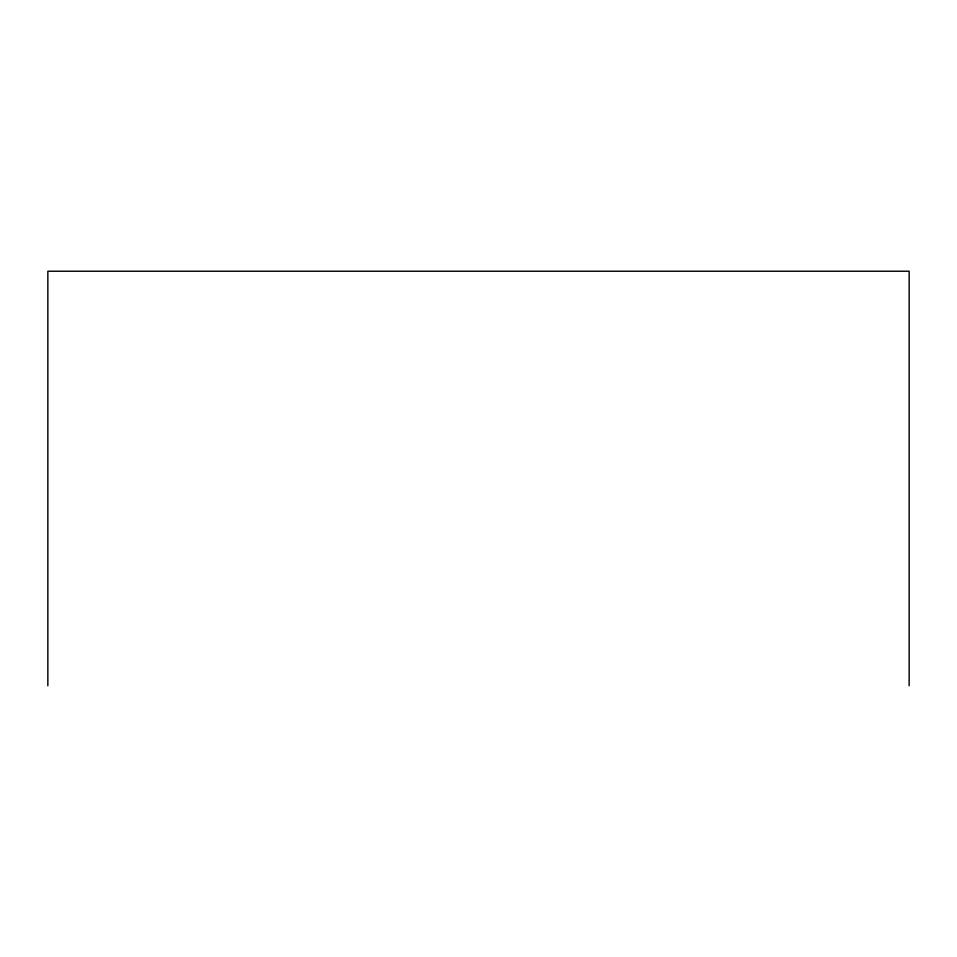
<?xml version="1.0" encoding="UTF-8"?>
<svg xmlns="http://www.w3.org/2000/svg" width="957" height="957" viewBox="0 0 957 957"><rect width="100%" height="100%" fill="white"/><g stroke="black" fill="none" stroke-linecap="round" stroke-linejoin="round"><path stroke-width="1.44" d="M909.15 685.774L909.15 271.226L47.85 271.226L47.85 685.774"/></g></svg>
